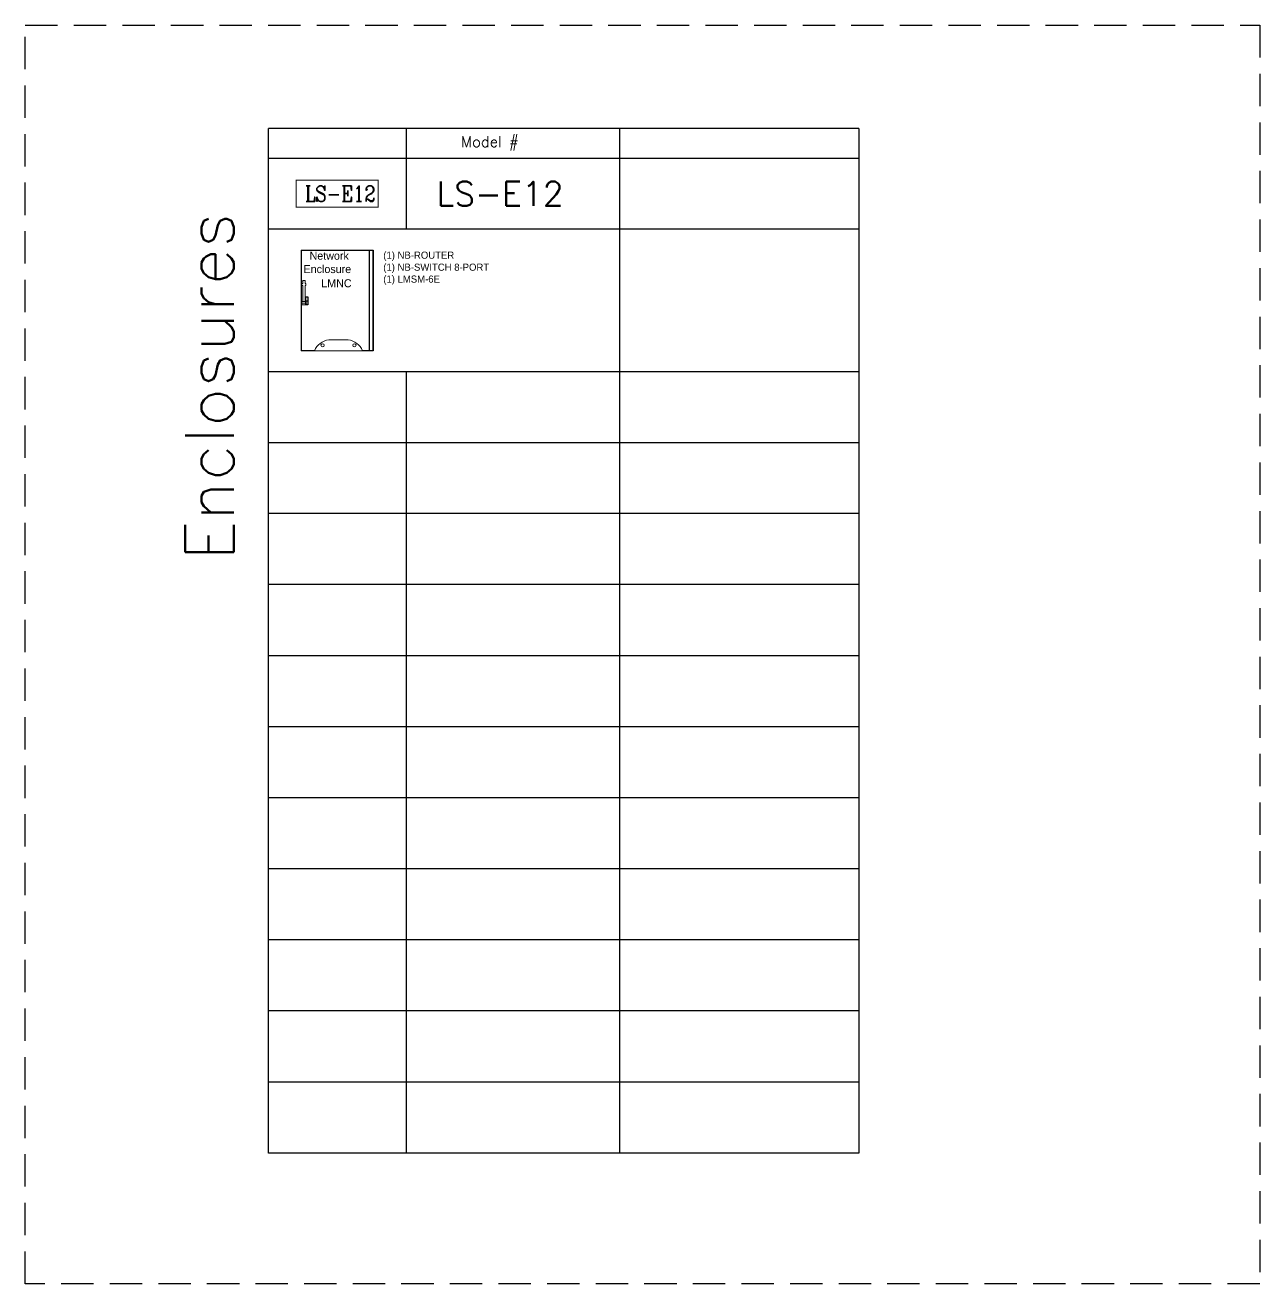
# Model space of a CAD drawing. Header units: inches. Extents: x -13775 to 9910, y -4933 to 5507.
# Drawn here: x -1694 to -779, y -1785 to -852 of the extents above; entities that cross this region are included whole.
import ezdxf
from ezdxf.enums import TextEntityAlignment as Align

# ---------------------------------------------------------------- set-up
doc = ezdxf.new("R2010")
doc.units = ezdxf.units.IN
doc.header["$LTSCALE"] = 48
doc.header["$MEASUREMENT"] = 0
doc.linetypes.add('DASHED', pattern=[0.75, 0.5, -0.25])
doc.layers.add('Boxes', color=7, linetype='Continuous')
doc.layers.add('Text', color=7, linetype='Continuous')
doc.layers.add('WATTSTOPPER', color=160, linetype='Continuous', lineweight=0)
doc.styles.add('ROMANC', font='COMPLEX.SHX')
doc.styles.add('ROMANS', font='ROMANS')
doc.styles.add('SIMPLEX85', font='SIMPLEX.shx', dxfattribs={"width": 0.85})
doc.styles.add('WSNotes', font='complex.shx', dxfattribs={"height": 18})

# ---------------------------------------------------------------- blocks, each defined once
blk = doc.blocks.new('LS-E12')
at = {"style": 'ROMANC', "flags": 1}
blk.add_attdef('ROOMID', text='', height=6, dxfattribs=at).set_placement((68.11, 6.26), align=Align.MIDDLE_LEFT)
at = {"linetype": 'Continuous'}
blk.add_wipeout([(0, 20.03), (60.76, 20.03), (60.76, 0), (0, 0)], dxfattribs=at)
at = {"linetype": 'Continuous', "const_width": 0.75}
blk.add_lwpolyline([(0, 20.03), (60.76, 20.03), (60.76, 0), (0, 0)], close=True, dxfattribs=at)
at = {"insert": (6.59, 15.78), "char_height": 11.475, "width": 31.7156, "attachment_point": 1, "style": 'SIMPLEX85'}
blk.add_mtext('{\\Fcomplex|c0;LS-E12}', dxfattribs=at)
blk = doc.blocks.new('LMNC')
at = {"flags": 1}
for tag, p, height, style in [('ROOMID', (34.11, 19.48), 10.62, 'WSNotes'), ('SEGMENT', (34.11, 12.03), 6, 'ROMANC')]:
    blk.add_attdef(tag, p, '', height=height, dxfattribs=dict(at, style=style))
for tag, p in [('ROUTER_NUMBER', (34.11, -6.42)), ('SWITCH_NUMBER', (34.11, -15.32)), ('SEGMENT_MANAGER', (34.11, -24.13))]:
    blk.add_attdef(tag, p, '', height=5.28)
blk.add_wipeout([(-26.69, -74.55), (26.69, -74.55), (26.69, 0), (-26.69, 0)])
at = {"lineweight": 25}
for p, q in [((-26.69, 0), (-26.69, -74.55)), ((-26.69, 0), (26.69, 0)), ((23.72, 0), (23.72, -74.55)), ((26.69, 0), (26.69, -74.55)), ((26.69, -74.55), (26.69, 0)), ((26.69, 0), (26.69, -74.55)), ((-23.2, -40.61), (-23.2, -34.68)), ((-23.2, -34.68), (-21.72, -34.68)), ((-21.72, -34.68), (-21.72, -40.61)), ((-23.2, -37.64), (-21.72, -37.64)), ((-21.72, -40.61), (-23.2, -40.61)), ((26.69, -74.55), (-26.69, -74.55))]:
    blk.add_line(p, q, dxfattribs=at)
at = {"insert": (-0.72, -9.18), "char_height": 5.9305, "attachment_point": 4}
blk.add_mtext('\\pi-19.76832;Network\\P\\pi-24.21619;Enclosure', dxfattribs=at)
blk.add_attdef('CABINET_TYPE', text='', height=5.93).set_placement((-0.58, -24.59), align=Align.MIDDLE_CENTER)
blk = doc.blocks.new('*U561')
at = {"color": 0, "linetype": 'Continuous', "lineweight": 0}
for p, q in [((-26.51, 49.84), (-27.06, 49.84)), ((-27.06, 48.35), (-27.06, 49.84)), ((-26.47, 48.35), (-27.06, 48.35)), ((-26.55, 51.53), (-26.55, 51.77)), ((-26.51, 49.84), (-26.51, 51.45)), ((-26.47, 36.53), (-26.47, 48.35)), ((-24.72, 48.35), (-24.13, 48.35)), ((-24.72, 36.53), (-24.72, 48.35)), ((-24.67, 49.84), (-24.67, 51.45)), ((-24.67, 49.84), (-24.13, 49.84)), ((-24.64, 51.53), (-24.64, 51.77)), ((-24.13, 48.35), (-24.13, 49.84)), ((-27.16, 36.53), (-25.59, 36.53)), ((-27.16, 35.18), (-27.16, 36.53)), ((-25.59, 35.18), (-27.16, 35.18)), ((-25.59, 35.18), (-27.16, 35.18)), ((-27.16, 35.1), (-27.16, 35.18)), ((-24.03, 36.53), (-25.59, 36.53)), ((-25.59, 35.18), (-24.03, 35.18)), ((-25.59, 35.18), (-24.03, 35.18)), ((-24.03, 35.18), (-24.03, 36.53)), ((-24.03, 35.1), (-24.03, 35.18))]:
    blk.add_line(p, q, dxfattribs=at)
for p, q in [((-25.59, 51.91), (-26.44, 51.91)), ((-25.59, 51.91), (-24.74, 51.91)), ((-27.62, 33.9), (-25.59, 33.9)), ((-23.56, 33.9), (-25.59, 33.9))]:
    blk.add_line(p, q)
at = {"color": 0, "linetype": 'Continuous', "lineweight": 0, "extrusion": (2.20948e-16, -2.70583e-32, -1)}
for centre, radius, start, end in [((26.33, 51.71), 0.229, 14.34232, 58.85094), ((26.33, 51.58), 0.229, 324.91605, 345.65768), ((29.29, 35.24), 2.13, 176.41666, 218.71882)]:
    blk.add_arc(centre, radius, start, end, dxfattribs=at)
at = {"color": 0, "linetype": 'Continuous', "lineweight": 0, "extrusion": (-2.20948e-16, -2.70583e-32, -1)}
for centre, radius, start, end in [((24.86, 51.71), 0.229, 121.14906, 165.65768), ((24.86, 51.58), 0.229, 194.34232, 215.08395), ((27.93, 35.24), 2.13, 218.39267, 218.71882), ((21.9, 35.24), 2.13, 321.28118, 3.58334)]:
    blk.add_arc(centre, radius, start, end, dxfattribs=at)
at = {"style": 'WSNotes', "flags": 1}
blk.add_attdef('ROOMID', (30.7, -7.22), '', height=10.62, dxfattribs=at)
blk.add_wipeout([(17.84, 0), (-17.84, 0), (-17.84, 8.03), (17.84, 8.03)])
at = {"linetype": 'Continuous', "lineweight": 0}
blk.add_lwpolyline([(-17.84, 0), (17.84, 0, 0.265694), (7.13, 8.03), (-7.13, 8.03, 0.265694)], format="xyb", close=True, dxfattribs=at)
for centre in [(-11.82, 4), (11.82, 4)]:
    blk.add_circle(centre, 1.19, dxfattribs=at)

msp = doc.modelspace()

# ---------------------------------------------------------------- linework, layer by layer
at = {"layer": 'Boxes', "color": 3}
for p, q in [((-1411.42, -928.98), (-1411.42, -1003.6)), ((-1253.24, -928.98), (-1253.24, -1688.14)), ((-1513.42, -1108.91), (-1075.94, -1108.91)), ((-1411.42, -1108.91), (-1411.42, -1688.14)), ((-1513.42, -1161.57), (-1075.94, -1161.57))]:
    msp.add_line(p, q, dxfattribs=at)
at = {"layer": 'Boxes', "color": 1, "linetype": 'DASHED'}
msp.add_lwpolyline([(-1693.6, -852.33), (-778.93, -852.33), (-778.93, -1785), (-1693.6, -1785)], close=True, dxfattribs=at)
at = {"layer": 'Boxes', "color": 3}
for points in [[(-1075.94, -928.98), (-1513.42, -928.98)], [(-1075.94, -928.98), (-1075.94, -1688.14), (-1513.42, -1688.14), (-1513.42, -928.98)], [(-1513.42, -950.94), (-1075.94, -950.94)], [(-1075.94, -1003.6), (-1513.42, -1003.6)], [(-1075.94, -1214.23), (-1513.42, -1214.23)], [(-1075.94, -1266.88), (-1513.42, -1266.88)], [(-1075.94, -1319.54), (-1513.42, -1319.54)], [(-1075.94, -1372.2), (-1513.42, -1372.2)], [(-1075.94, -1424.85), (-1513.42, -1424.85)], [(-1075.94, -1477.51), (-1513.42, -1477.51)], [(-1075.94, -1530.17), (-1513.42, -1530.17)], [(-1075.94, -1582.82), (-1513.42, -1582.82)], [(-1075.94, -1635.48), (-1513.42, -1635.48)]]:
    msp.add_lwpolyline(points, dxfattribs=at)

# ---------------------------------------------------------------- texts
at = {"layer": 'Text', "color": 3, "attachment_point": 5, "style": 'ROMANS'}
for s, insert, char_height in [('Model #', (-1349.33, -939.96), 8), ('LS-E12', (-1341.81, -977.27), 18)]:
    msp.add_mtext(s, dxfattribs=dict(at, insert=insert, char_height=char_height))
at = {"layer": 'Text', "color": 3, "insert": (-1556.95, -1248.92), "char_height": 36, "attachment_point": 4, "rotation": 90, "style": 'ROMANS'}
msp.add_mtext('Enclosures', dxfattribs=at)

# ---------------------------------------------------------------- next in the draw order: block references
at = {"layer": 'WATTSTOPPER'}
msp.add_blockref('LS-E12', (-1492.8, -987.28), dxfattribs=at)
msp.add_blockref('LMNC', (-1462.42, -1018.98), dxfattribs=at).add_auto_attribs({'CABINET_TYPE': 'LMNC', 'ROUTER_NUMBER': '(1) NB-ROUTER', 'SWITCH_NUMBER': '(1) NB-SWITCH 8-PORT', 'SEGMENT_MANAGER': '(1) LMSM-6E'})

# ---------------------------------------------------------------- next in the draw order: block references
msp.add_blockref('*U561', (-1461.48, -1093.53), dxfattribs=at)

doc.saveas('drawing.dxf')
